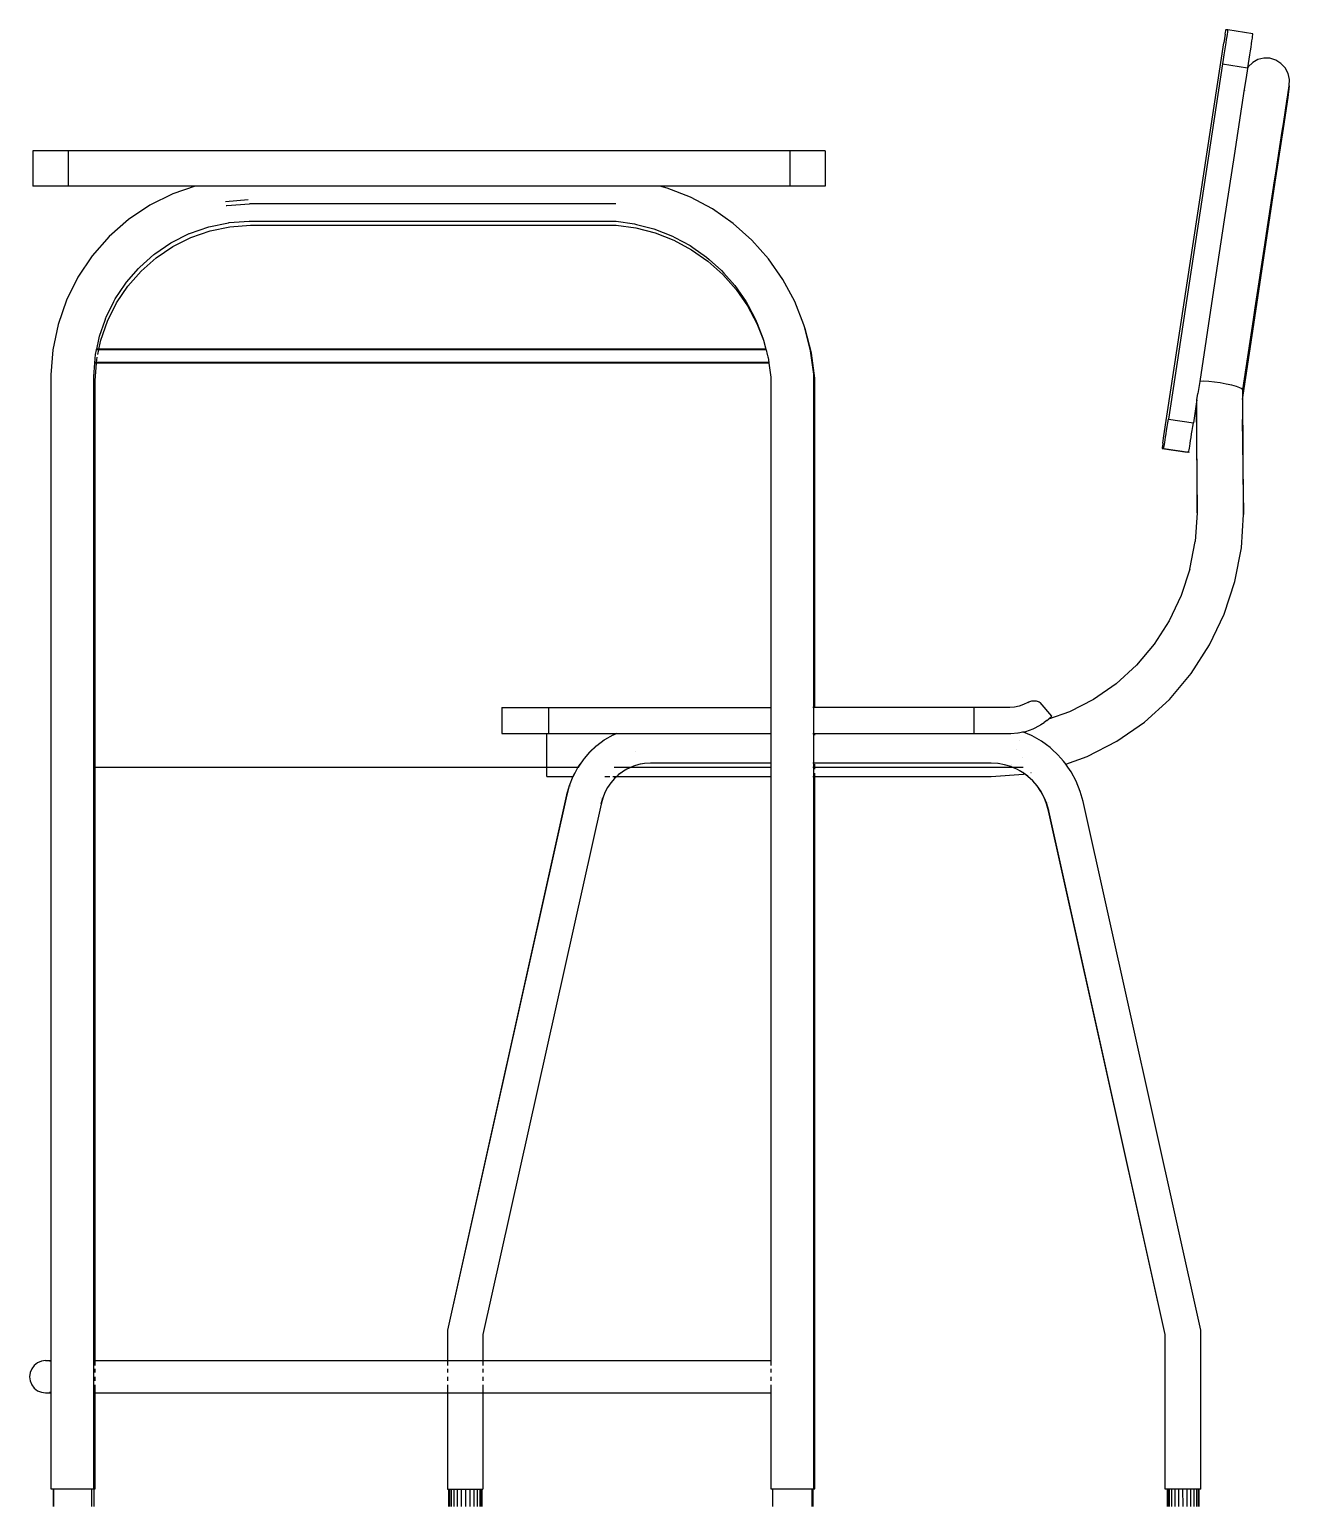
# Model space of a CAD drawing. Header units: metres. Extents: x 258817 to 259192, y 1878716 to 1878911.
# Drawn here: x 259072.182 to 259072.898, y 1878841.443 to 1878842.282 of the extents above; entities that cross this region are included whole.
import ezdxf

# ---------------------------------------------------------------- set-up
doc = ezdxf.new("R2010")
doc.units = ezdxf.units.M
doc.header["$MEASUREMENT"] = 0
doc.layers.add('Vistas', color=7, linetype='Continuous')

# ---------------------------------------------------------------- blocks, each defined once
blk = doc.blocks.new('silas')
for p, q in [((259022.86118, 1878842.27929), (259022.8604, 1878842.27428)), ((259022.86118, 1878842.27929), (259022.86136, 1878842.28041)), ((259022.86136, 1878842.28041), (259022.86149, 1878842.28123)), ((259022.86173, 1878842.2762), (259022.86144, 1878842.27428)), ((259022.86149, 1878842.28123), (259022.86157, 1878842.28173)), ((259022.86157, 1878842.28173), (259022.86161, 1878842.2819)), ((259022.86161, 1878842.2819), (259022.86256, 1878842.2819)), ((259022.86198, 1878842.27788), (259022.86173, 1878842.2762)), ((259022.86219, 1878842.27929), (259022.86198, 1878842.27788)), ((259022.86235, 1878842.28042), (259022.86219, 1878842.27929)), ((259022.86247, 1878842.28124), (259022.86235, 1878842.28042)), ((259022.86254, 1878842.28173), (259022.86247, 1878842.28124)), ((259022.86256, 1878842.2819), (259022.86254, 1878842.28173)), ((259022.86256, 1878842.2819), (259022.87673, 1878842.27957)), ((259022.87614, 1878842.27555), (259022.87589, 1878842.27387)), ((259022.87635, 1878842.27696), (259022.87614, 1878842.27555)), ((259022.87652, 1878842.27809), (259022.87635, 1878842.27696)), ((259022.87664, 1878842.27891), (259022.87652, 1878842.27809)), ((259022.87671, 1878842.2794), (259022.87664, 1878842.27891)), ((259022.87673, 1878842.27957), (259022.87671, 1878842.2794)), ((259022.82633, 1878842.05119), (259022.8604, 1878842.27428)), ((259022.86041, 1878842.26746), (259022.86003, 1878842.26497)), ((259022.86077, 1878842.26988), (259022.86041, 1878842.26746)), ((259022.86112, 1878842.27216), (259022.86077, 1878842.26988)), ((259022.86144, 1878842.27428), (259022.86112, 1878842.27216)), ((259022.87494, 1878842.26755), (259022.87457, 1878842.26513)), ((259022.87529, 1878842.26983), (259022.87494, 1878842.26755)), ((259022.87561, 1878842.27195), (259022.87529, 1878842.26983)), ((259022.87589, 1878842.27387), (259022.87561, 1878842.27195)), ((259022.85964, 1878842.26242), (259022.82882, 1878842.06058)), ((259022.86003, 1878842.26497), (259022.85964, 1878842.26242)), ((259022.85964, 1878842.26242), (259022.87381, 1878842.26009)), ((259022.87377, 1878842.25983), (259022.87298, 1878842.25471)), ((259022.87424, 1878842.26064), (259022.87377, 1878842.25983)), ((259022.87381, 1878842.26009), (259022.87377, 1878842.25983)), ((259022.87419, 1878842.26264), (259022.87381, 1878842.26009)), ((259022.87457, 1878842.26513), (259022.87419, 1878842.26264)), ((259022.87673, 1878842.26311), (259022.87424, 1878842.26064)), ((259022.87975, 1878842.26483), (259022.87673, 1878842.26311)), ((259022.8831, 1878842.26567), (259022.87975, 1878842.26483)), ((259022.88654, 1878842.26558), (259022.8831, 1878842.26567)), ((259022.88984, 1878842.26457), (259022.88654, 1878842.26558)), ((259022.89279, 1878842.2627), (259022.88984, 1878842.26457)), ((259022.89516, 1878842.2601), (259022.89279, 1878842.2627)), ((259022.89682, 1878842.25695), (259022.89516, 1878842.2601)), ((259022.87298, 1878842.25471), (259022.87197, 1878842.24809)), ((259022.89755, 1878842.24987), (259022.89662, 1878842.24336)), ((259022.89673, 1878842.24479), (259022.89755, 1878842.24987)), ((259022.89763, 1878842.25346), (259022.89682, 1878842.25695)), ((259022.89755, 1878842.24987), (259022.89763, 1878842.25346)), ((259022.87197, 1878842.24809), (259022.87042, 1878842.23791)), ((259022.87197, 1878842.24809), (259022.87214, 1878842.24736)), ((259022.89662, 1878842.24336), (259022.89398, 1878842.22563)), ((259022.89419, 1878842.2284), (259022.89637, 1878842.24249)), ((259022.89637, 1878842.24249), (259022.89673, 1878842.24479)), ((259022.87042, 1878842.23791), (259022.86622, 1878842.21038)), ((259022.89398, 1878842.22563), (259022.88979, 1878842.1977)), ((259022.89354, 1878842.22415), (259022.89419, 1878842.2284)), ((259022.89009, 1878842.20166), (259022.89354, 1878842.22415)), ((259022.63376, 1878842.21298), (259022.18376, 1878842.21298)), ((259022.18376, 1878842.21298), (259022.18376, 1878842.19298)), ((259022.20376, 1878842.21298), (259022.20376, 1878842.19298)), ((259022.61376, 1878842.21298), (259022.61376, 1878842.19298)), ((259022.63376, 1878842.21298), (259022.63376, 1878842.19298)), ((259022.86622, 1878842.21038), (259022.86062, 1878842.17373)), ((259022.88922, 1878842.19596), (259022.89009, 1878842.20166)), ((259022.63376, 1878842.19298), (259022.18376, 1878842.19298)), ((259022.27592, 1878842.19298), (259022.26331, 1878842.1886)), ((259022.544, 1878842.19189), (259022.53984, 1878842.19298)), ((259022.55728, 1878842.18669), (259022.544, 1878842.19189)), ((259022.88979, 1878842.1977), (259022.88429, 1878842.16119)), ((259022.88466, 1878842.16611), (259022.88922, 1878842.19596)), ((259022.26331, 1878842.1886), (259022.25024, 1878842.18207)), ((259022.29313, 1878842.18428), (259022.30613, 1878842.18528)), ((259022.29388, 1878842.18198), (259022.30688, 1878842.18298)), ((259022.29388, 1878842.18198), (259022.30688, 1878842.18298)), ((259022.51497, 1878842.18298), (259022.30688, 1878842.18298)), ((259022.56985, 1878842.17997), (259022.55728, 1878842.18669)), ((259022.23811, 1878842.17391), (259022.22714, 1878842.16427)), ((259022.25024, 1878842.18207), (259022.23811, 1878842.17391)), ((259022.29347, 1878842.18189), (259022.29388, 1878842.18198)), ((259022.29347, 1878842.18189), (259022.29388, 1878842.18198)), ((259022.58154, 1878842.17182), (259022.56985, 1878842.17997)), ((259022.26254, 1878842.16096), (259022.27261, 1878842.16599)), ((259022.27261, 1878842.16599), (259022.2728, 1878842.16608)), ((259022.2728, 1878842.16608), (259022.28362, 1878842.16985)), ((259022.27355, 1878842.16378), (259022.28438, 1878842.16755)), ((259022.28362, 1878842.16985), (259022.28373, 1878842.16987)), ((259022.28373, 1878842.16987), (259022.29485, 1878842.17219)), ((259022.28438, 1878842.16755), (259022.2956, 1878842.16989)), ((259022.29485, 1878842.17219), (259022.29527, 1878842.17222)), ((259022.29527, 1878842.17222), (259022.3066, 1878842.17309)), ((259022.2956, 1878842.16989), (259022.30735, 1878842.17079)), ((259022.3066, 1878842.17309), (259022.51429, 1878842.17309)), ((259022.30735, 1878842.17079), (259022.51504, 1878842.17079)), ((259022.51429, 1878842.17309), (259022.51519, 1878842.17297)), ((259022.51504, 1878842.17079), (259022.52619, 1878842.16924)), ((259022.51519, 1878842.17297), (259022.52544, 1878842.17154)), ((259022.52544, 1878842.17154), (259022.52659, 1878842.17124)), ((259022.52619, 1878842.16924), (259022.5372, 1878842.16637)), ((259022.52659, 1878842.17124), (259022.53645, 1878842.16867)), ((259022.53645, 1878842.16867), (259022.54705, 1878842.16452)), ((259022.5372, 1878842.16637), (259022.5478, 1878842.16222)), ((259022.5922, 1878842.16235), (259022.58154, 1878842.17182)), ((259022.86062, 1878842.17373), (259022.85396, 1878842.1301)), ((259022.88367, 1878842.15959), (259022.88466, 1878842.16611)), ((259022.22714, 1878842.16427), (259022.21749, 1878842.15329)), ((259022.25303, 1878842.15456), (259022.26212, 1878842.16068)), ((259022.25378, 1878842.15226), (259022.26329, 1878842.15866)), ((259022.26212, 1878842.16068), (259022.26254, 1878842.16096)), ((259022.26329, 1878842.15866), (259022.27355, 1878842.16378)), ((259022.54705, 1878842.16452), (259022.54848, 1878842.1637)), ((259022.5478, 1878842.16222), (259022.55784, 1878842.15685)), ((259022.54848, 1878842.1637), (259022.55709, 1878842.15915)), ((259022.55709, 1878842.15915), (259022.5586, 1878842.15809)), ((259022.5586, 1878842.15809), (259022.56642, 1878842.15264)), ((259022.60167, 1878842.15169), (259022.5922, 1878842.16235)), ((259022.88429, 1878842.16119), (259022.8778, 1878842.1182)), ((259022.87822, 1878842.12379), (259022.88367, 1878842.15959)), ((259022.21749, 1878842.15329), (259022.20934, 1878842.14117)), ((259022.24441, 1878842.14699), (259022.25242, 1878842.15403)), ((259022.24517, 1878842.14469), (259022.25378, 1878842.15226)), ((259022.25242, 1878842.15403), (259022.25303, 1878842.15456)), ((259022.55784, 1878842.15685), (259022.56717, 1878842.15034)), ((259022.56642, 1878842.15264), (259022.56793, 1878842.1513)), ((259022.56717, 1878842.15034), (259022.57568, 1878842.14278)), ((259022.56793, 1878842.1513), (259022.57493, 1878842.14508)), ((259022.60982, 1878842.14), (259022.60167, 1878842.15169)), ((259022.20934, 1878842.14117), (259022.20281, 1878842.1281)), ((259022.23685, 1878842.13838), (259022.24369, 1878842.14617)), ((259022.2376, 1878842.13608), (259022.24517, 1878842.14469)), ((259022.24369, 1878842.14617), (259022.24441, 1878842.14699)), ((259022.57493, 1878842.14508), (259022.57636, 1878842.14347)), ((259022.57568, 1878842.14278), (259022.58324, 1878842.13427)), ((259022.57636, 1878842.14347), (259022.58249, 1878842.13657)), ((259022.23045, 1878842.12887), (259022.23608, 1878842.13725)), ((259022.2312, 1878842.12657), (259022.2376, 1878842.13608)), ((259022.23608, 1878842.13725), (259022.23685, 1878842.13838)), ((259022.58249, 1878842.13657), (259022.589, 1878842.12724)), ((259022.58324, 1878842.13427), (259022.58975, 1878842.12494)), ((259022.61654, 1878842.12743), (259022.60982, 1878842.14)), ((259022.20281, 1878842.1281), (259022.19802, 1878842.1143)), ((259022.22532, 1878842.11861), (259022.22973, 1878842.12743)), ((259022.22608, 1878842.11631), (259022.2312, 1878842.12657)), ((259022.22973, 1878842.12743), (259022.23045, 1878842.12887)), ((259022.589, 1878842.12724), (259022.5901, 1878842.12515)), ((259022.58975, 1878842.12494), (259022.59512, 1878842.1149)), ((259022.5901, 1878842.12515), (259022.59436, 1878842.1172)), ((259022.62174, 1878842.11416), (259022.61654, 1878842.12743)), ((259022.85396, 1878842.1301), (259022.84662, 1878842.08202)), ((259022.8772, 1878842.11711), (259022.87822, 1878842.12379)), ((259022.22156, 1878842.10778), (259022.22472, 1878842.11688)), ((259022.22231, 1878842.10548), (259022.22608, 1878842.11631)), ((259022.22472, 1878842.11688), (259022.22515, 1878842.11812)), ((259022.22515, 1878842.11812), (259022.22532, 1878842.11861)), ((259022.59436, 1878842.1172), (259022.59524, 1878842.11496)), ((259022.87113, 1878842.07716), (259022.8772, 1878842.11711)), ((259022.8778, 1878842.1182), (259022.87115, 1878842.07428)), ((259022.19802, 1878842.1143), (259022.19503, 1878842.1)), ((259022.22115, 1878842.10581), (259022.22156, 1878842.10778)), ((259022.59512, 1878842.1149), (259022.59881, 1878842.10546)), ((259022.59524, 1878842.11496), (259022.59852, 1878842.1066)), ((259022.62204, 1878842.11301), (259022.62174, 1878842.11416)), ((259022.62249, 1878842.11186), (259022.62204, 1878842.11301)), ((259022.62534, 1878842.10036), (259022.62204, 1878842.11301)), ((259022.62609, 1878842.09806), (259022.62249, 1878842.11186)), ((259022.19503, 1878842.1), (259022.19394, 1878842.08575)), ((259022.21938, 1878842.09732), (259022.21993, 1878842.09996)), ((259022.60025, 1878842.09996), (259022.21951, 1878842.09996)), ((259022.60013, 1878842.10042), (259022.2196, 1878842.10042)), ((259022.21993, 1878842.09996), (259022.22003, 1878842.10042)), ((259022.22003, 1878842.10042), (259022.22115, 1878842.10581)), ((259022.22061, 1878842.09732), (259022.22116, 1878842.09996)), ((259022.22116, 1878842.09996), (259022.22126, 1878842.10042)), ((259022.22126, 1878842.10042), (259022.22231, 1878842.10548)), ((259022.59852, 1878842.1066), (259022.59881, 1878842.10546)), ((259022.59881, 1878842.10546), (259022.60013, 1878842.10042)), ((259022.60013, 1878842.10042), (259022.60025, 1878842.09996)), ((259022.60025, 1878842.09996), (259022.60094, 1878842.09732)), ((259022.62569, 1878842.09798), (259022.62534, 1878842.10036)), ((259022.21832, 1878842.08481), (259022.2189, 1878842.09238)), ((259022.2189, 1878842.09238), (259022.21894, 1878842.09285)), ((259022.60184, 1878842.09238), (259022.2189, 1878842.09238)), ((259022.21894, 1878842.09285), (259022.21905, 1878842.09439)), ((259022.60177, 1878842.09285), (259022.21894, 1878842.09285)), ((259022.21905, 1878842.09439), (259022.21917, 1878842.09586)), ((259022.21907, 1878842.08251), (259022.21983, 1878842.09238)), ((259022.21917, 1878842.09586), (259022.21922, 1878842.09656)), ((259022.21922, 1878842.09656), (259022.21928, 1878842.09685)), ((259022.21928, 1878842.09685), (259022.21938, 1878842.09732)), ((259022.21983, 1878842.09238), (259022.21986, 1878842.09285)), ((259022.21986, 1878842.09285), (259022.21997, 1878842.09426)), ((259022.21997, 1878842.09426), (259022.22031, 1878842.09586)), ((259022.60094, 1878842.09732), (259022.60106, 1878842.09685)), ((259022.60106, 1878842.09685), (259022.60132, 1878842.09586)), ((259022.60132, 1878842.09586), (259022.60139, 1878842.09559)), ((259022.60139, 1878842.09559), (259022.60177, 1878842.09285)), ((259022.60177, 1878842.09285), (259022.60184, 1878842.09238)), ((259022.60184, 1878842.09238), (259022.60294, 1878842.08444)), ((259022.62732, 1878842.08612), (259022.62569, 1878842.09798)), ((259022.62807, 1878842.08382), (259022.62609, 1878842.09806)), ((259022.19394, 1878842.08575), (259022.19394, 1878841.45298)), ((259022.21832, 1878841.45298), (259022.21832, 1878842.08481)), ((259022.21907, 1878841.52313), (259022.21907, 1878842.08251)), ((259022.60294, 1878842.08444), (259022.60294, 1878841.52313)), ((259022.62732, 1878841.45298), (259022.62732, 1878842.08612)), ((259022.62807, 1878841.89685), (259022.62807, 1878842.08382)), ((259022.84662, 1878842.08202), (259022.84556, 1878842.07512)), ((259022.84692, 1878842.08207), (259022.84662, 1878842.08202)), ((259022.84904, 1878842.08212), (259022.84692, 1878842.08207)), ((259022.85178, 1878842.08198), (259022.84904, 1878842.08212)), ((259022.85495, 1878842.08165), (259022.85178, 1878842.08198)), ((259022.85833, 1878842.08116), (259022.85495, 1878842.08165)), ((259022.84501, 1878842.07149), (259022.84556, 1878842.07512)), ((259022.86169, 1878842.08055), (259022.85833, 1878842.08116)), ((259022.86481, 1878842.07985), (259022.86169, 1878842.08055)), ((259022.86748, 1878842.07911), (259022.86481, 1878842.07985)), ((259022.8695, 1878842.07838), (259022.86748, 1878842.07911)), ((259022.87075, 1878842.07772), (259022.8695, 1878842.07838)), ((259022.87113, 1878842.07716), (259022.87075, 1878842.07772)), ((259022.87115, 1878842.07428), (259022.87077, 1878842.0718)), ((259022.87115, 1878842.07428), (259022.87113, 1878842.07716)), ((259022.87151, 1878842.00651), (259022.87115, 1878842.07428)), ((259022.84466, 1878842.06919), (259022.84303, 1878842.05854)), ((259022.84501, 1878842.07149), (259022.84466, 1878842.06919)), ((259022.84466, 1878842.06919), (259022.84512, 1878842.0074)), ((259022.84507, 1878842.06703), (259022.84501, 1878842.07149)), ((259022.84512, 1878842.0074), (259022.84507, 1878842.06703)), ((259022.82816, 1878842.05627), (259022.82849, 1878842.05841)), ((259022.82849, 1878842.05841), (259022.82882, 1878842.06058)), ((259022.82882, 1878842.06058), (259022.84303, 1878842.05854)), ((259022.8427, 1878842.05636), (259022.84303, 1878842.05854)), ((259022.87082, 1878842.0604), (259022.87151, 1878842.00651)), ((259022.82569, 1878842.04692), (259022.82633, 1878842.05119)), ((259022.82678, 1878842.04736), (259022.82701, 1878842.0488)), ((259022.82701, 1878842.0488), (259022.82726, 1878842.05044)), ((259022.82726, 1878842.05044), (259022.82754, 1878842.05225)), ((259022.82754, 1878842.05225), (259022.82784, 1878842.0542)), ((259022.82784, 1878842.0542), (259022.82816, 1878842.05627)), ((259022.84122, 1878842.04676), (259022.84147, 1878842.04839)), ((259022.84147, 1878842.04839), (259022.84175, 1878842.05021)), ((259022.84175, 1878842.05021), (259022.84205, 1878842.05216)), ((259022.84205, 1878842.05216), (259022.84237, 1878842.05423)), ((259022.84237, 1878842.05423), (259022.8427, 1878842.05636)), ((259022.82527, 1878842.04404), (259022.82525, 1878842.04391)), ((259022.82623, 1878842.04392), (259022.82525, 1878842.04391)), ((259022.82525, 1878842.04391), (259022.83946, 1878842.04187)), ((259022.82532, 1878842.04441), (259022.82527, 1878842.04404)), ((259022.82541, 1878842.04502), (259022.82532, 1878842.04441)), ((259022.82569, 1878842.04692), (259022.82541, 1878842.04502)), ((259022.82623, 1878842.04392), (259022.82626, 1878842.04406)), ((259022.82623, 1878842.04392), (259022.84044, 1878842.04187)), ((259022.82626, 1878842.04406), (259022.82633, 1878842.04448)), ((259022.82633, 1878842.04448), (259022.82644, 1878842.04519)), ((259022.82644, 1878842.04519), (259022.82659, 1878842.04615)), ((259022.82659, 1878842.04615), (259022.82678, 1878842.04736)), ((259022.83938, 1878842.04158), (259022.83943, 1878842.04187)), ((259022.84044, 1878842.04187), (259022.83946, 1878842.04187)), ((259022.84044, 1878842.04187), (259022.84039, 1878842.04159)), ((259022.84044, 1878842.04187), (259022.84047, 1878842.04202)), ((259022.84049, 1878842.04187), (259022.84044, 1878842.04159)), ((259022.84049, 1878842.04187), (259022.84044, 1878842.04159)), ((259022.84047, 1878842.04202), (259022.84054, 1878842.04244)), ((259022.84054, 1878842.04244), (259022.84065, 1878842.04314)), ((259022.84065, 1878842.04314), (259022.84081, 1878842.04411)), ((259022.84081, 1878842.04411), (259022.841, 1878842.04532)), ((259022.841, 1878842.04532), (259022.84122, 1878842.04676)), ((259022.84512, 1878842.0074), (259022.84408, 1878841.99105)), ((259022.87031, 1878841.98747), (259022.87151, 1878842.00651)), ((259022.84109, 1878841.97542), (259022.84408, 1878841.99105)), ((259022.86664, 1878841.96831), (259022.87031, 1878841.98747)), ((259022.84109, 1878841.97542), (259022.83615, 1878841.96033)), ((259022.86059, 1878841.94982), (259022.86664, 1878841.96831)), ((259022.83615, 1878841.96033), (259022.82936, 1878841.94603)), ((259022.85227, 1878841.93231), (259022.86059, 1878841.94982)), ((259022.82936, 1878841.94603), (259022.82083, 1878841.93278)), ((259022.82083, 1878841.93278), (259022.8107, 1878841.9208)), ((259022.84181, 1878841.91607), (259022.85227, 1878841.93231)), ((259022.8107, 1878841.9208), (259022.79916, 1878841.91029)), ((259022.82941, 1878841.90139), (259022.84181, 1878841.91607)), ((259022.79916, 1878841.91029), (259022.78639, 1878841.90143)), ((259022.74147, 1878841.89703), (259022.73883, 1878841.89685)), ((259022.74407, 1878841.89757), (259022.74147, 1878841.89703)), ((259022.74658, 1878841.89845), (259022.74407, 1878841.89757)), ((259022.74895, 1878841.89967), (259022.74658, 1878841.89845)), ((259022.74895, 1878841.89967), (259022.74949, 1878841.89996)), ((259022.74949, 1878841.89996), (259022.75006, 1878841.90021)), ((259022.75006, 1878841.90021), (259022.75064, 1878841.90041)), ((259022.75064, 1878841.90041), (259022.75124, 1878841.90055)), ((259022.75124, 1878841.90055), (259022.75185, 1878841.90063)), ((259022.75185, 1878841.90063), (259022.75246, 1878841.90066)), ((259022.75246, 1878841.90066), (259022.75307, 1878841.90063)), ((259022.75307, 1878841.90063), (259022.75368, 1878841.90055)), ((259022.75368, 1878841.90055), (259022.75428, 1878841.90041)), ((259022.75428, 1878841.90041), (259022.75486, 1878841.90021)), ((259022.75486, 1878841.90021), (259022.75542, 1878841.89996)), ((259022.75542, 1878841.89996), (259022.75597, 1878841.89967)), ((259022.76254, 1878841.89188), (259022.75597, 1878841.89967)), ((259022.78639, 1878841.90143), (259022.77262, 1878841.89439)), ((259022.81526, 1878841.88851), (259022.82941, 1878841.90139)), ((259022.45022, 1878841.89685), (259022.45022, 1878841.88206)), ((259022.45022, 1878841.89685), (259022.60294, 1878841.89685)), ((259022.47664, 1878841.89685), (259022.47664, 1878841.88206)), ((259022.73883, 1878841.89685), (259022.6269, 1878841.89685)), ((259022.71859, 1878841.88206), (259022.71859, 1878841.89685)), ((259022.75985, 1878841.88943), (259022.75831, 1878841.88837)), ((259022.75985, 1878841.88943), (259022.76066, 1878841.89017)), ((259022.77262, 1878841.89439), (259022.76066, 1878841.89017)), ((259022.76066, 1878841.89017), (259022.76254, 1878841.89188)), ((259022.45022, 1878841.88206), (259022.60294, 1878841.88206)), ((259022.47565, 1878841.85769), (259022.47565, 1878841.88206)), ((259022.51328, 1878841.8811), (259022.50854, 1878841.87838)), ((259022.51321, 1878841.88112), (259022.51317, 1878841.8811)), ((259022.51321, 1878841.88112), (259022.51328, 1878841.8811)), ((259022.51332, 1878841.88112), (259022.51328, 1878841.8811)), ((259022.51541, 1878841.88206), (259022.51332, 1878841.88112)), ((259022.52418, 1878841.8817), (259022.52419, 1878841.88167)), ((259022.6269, 1878841.88206), (259022.7393, 1878841.88206)), ((259022.62807, 1878841.8811), (259022.62807, 1878841.88206)), ((259022.7393, 1878841.88206), (259022.74334, 1878841.88234)), ((259022.74334, 1878841.88234), (259022.7435, 1878841.88237)), ((259022.7435, 1878841.88237), (259022.74621, 1878841.88293)), ((259022.74621, 1878841.88293), (259022.74777, 1878841.88325)), ((259022.74649, 1878841.88281), (259022.74621, 1878841.88293)), ((259022.75103, 1878841.88086), (259022.74649, 1878841.88281)), ((259022.74777, 1878841.88325), (259022.75204, 1878841.88476)), ((259022.75154, 1878841.88064), (259022.75103, 1878841.88086)), ((259022.75545, 1878841.8784), (259022.75154, 1878841.88064)), ((259022.75204, 1878841.88476), (259022.75609, 1878841.88683)), ((259022.75609, 1878841.88683), (259022.75644, 1878841.88707)), ((259022.75644, 1878841.88707), (259022.75831, 1878841.88837)), ((259022.79962, 1878841.87766), (259022.81526, 1878841.88851)), ((259022.50382, 1878841.87496), (259022.49999, 1878841.87142)), ((259022.50393, 1878841.87496), (259022.5001, 1878841.87142)), ((259022.50409, 1878841.87511), (259022.50393, 1878841.87496)), ((259022.50838, 1878841.87826), (259022.50409, 1878841.87511)), ((259022.50854, 1878841.87838), (259022.50838, 1878841.87826)), ((259022.74252, 1878841.87294), (259022.74251, 1878841.87291)), ((259022.74406, 1878841.87792), (259022.74406, 1878841.87795)), ((259022.75677, 1878841.87765), (259022.75545, 1878841.8784)), ((259022.75951, 1878841.87563), (259022.75677, 1878841.87765)), ((259022.76164, 1878841.87407), (259022.75951, 1878841.87563)), ((259022.76211, 1878841.87363), (259022.76164, 1878841.87407)), ((259022.76299, 1878841.87282), (259022.76211, 1878841.87363)), ((259022.76572, 1878841.87029), (259022.76299, 1878841.87282)), ((259022.78274, 1878841.86902), (259022.79962, 1878841.87766)), ((259022.4945, 1878841.86457), (259022.49342, 1878841.86298)), ((259022.49461, 1878841.86457), (259022.49352, 1878841.86298)), ((259022.49637, 1878841.86713), (259022.49461, 1878841.86457)), ((259022.49702, 1878841.86787), (259022.49637, 1878841.86713)), ((259022.50002, 1878841.87135), (259022.49702, 1878841.86787)), ((259022.5001, 1878841.87142), (259022.50002, 1878841.87135)), ((259022.5249, 1878841.86352), (259022.52375, 1878841.86298)), ((259022.525, 1878841.86352), (259022.5249, 1878841.86352)), ((259022.52797, 1878841.86443), (259022.525, 1878841.86352)), ((259022.52636, 1878841.87178), (259022.52636, 1878841.87175)), ((259022.52808, 1878841.86443), (259022.52797, 1878841.86443)), ((259022.52873, 1878841.86457), (259022.52808, 1878841.86443)), ((259022.52884, 1878841.86457), (259022.52873, 1878841.86457)), ((259022.53123, 1878841.86499), (259022.52884, 1878841.86457)), ((259022.5347, 1878841.86519), (259022.53123, 1878841.86499)), ((259022.60294, 1878841.86519), (259022.5347, 1878841.86519)), ((259022.72815, 1878841.86519), (259022.6269, 1878841.86519)), ((259022.62807, 1878841.86173), (259022.62807, 1878841.86457)), ((259022.73203, 1878841.86496), (259022.72815, 1878841.86519)), ((259022.73214, 1878841.86496), (259022.73203, 1878841.86496)), ((259022.73569, 1878841.86431), (259022.73214, 1878841.86496)), ((259022.7358, 1878841.86431), (259022.73569, 1878841.86431)), ((259022.73926, 1878841.86325), (259022.7358, 1878841.86431)), ((259022.73968, 1878841.86449), (259022.73967, 1878841.86446)), ((259022.74586, 1878841.86861), (259022.74584, 1878841.86857)), ((259022.7661, 1878841.86995), (259022.76572, 1878841.87029)), ((259022.76777, 1878841.86801), (259022.7661, 1878841.86995)), ((259022.7693, 1878841.86624), (259022.76777, 1878841.86801)), ((259022.77009, 1878841.86533), (259022.7693, 1878841.86624)), ((259022.77023, 1878841.86512), (259022.77009, 1878841.86533)), ((259022.77051, 1878841.86471), (259022.77023, 1878841.86512)), ((259022.77051, 1878841.86471), (259022.78274, 1878841.86902)), ((259022.7717, 1878841.86298), (259022.77051, 1878841.86471)), ((259022.21865, 1878841.86298), (259022.49391, 1878841.86298)), ((259022.47565, 1878841.85769), (259022.49062, 1878841.85769)), ((259022.49045, 1878841.85757), (259022.48835, 1878841.85235)), ((259022.49054, 1878841.85753), (259022.48846, 1878841.85235)), ((259022.49051, 1878841.85769), (259022.49045, 1878841.85757)), ((259022.49151, 1878841.85954), (259022.49051, 1878841.85769)), ((259022.49056, 1878841.85757), (259022.49054, 1878841.85753)), ((259022.49062, 1878841.85769), (259022.49056, 1878841.85757)), ((259022.49161, 1878841.85954), (259022.49062, 1878841.85769)), ((259022.49278, 1878841.86173), (259022.49161, 1878841.85954)), ((259022.4931, 1878841.86252), (259022.49267, 1878841.86173)), ((259022.49318, 1878841.86247), (259022.49278, 1878841.86173)), ((259022.49342, 1878841.86298), (259022.4931, 1878841.86252)), ((259022.49321, 1878841.86252), (259022.49318, 1878841.86247)), ((259022.49352, 1878841.86298), (259022.49321, 1878841.86252)), ((259022.50875, 1878841.85769), (259022.51151, 1878841.85769)), ((259022.51425, 1878841.85652), (259022.51212, 1878841.85405)), ((259022.51313, 1878841.85769), (259022.60294, 1878841.85769)), ((259022.51404, 1878841.86298), (259022.51748, 1878841.86298)), ((259022.5154, 1878841.85769), (259022.5142, 1878841.85658)), ((259022.51551, 1878841.85769), (259022.51425, 1878841.85652)), ((259022.51653, 1878841.85873), (259022.5154, 1878841.85769)), ((259022.51664, 1878841.85873), (259022.51551, 1878841.85769)), ((259022.51764, 1878841.85954), (259022.51653, 1878841.85873)), ((259022.51774, 1878841.85954), (259022.51664, 1878841.85873)), ((259022.51925, 1878841.86065), (259022.51774, 1878841.85954)), ((259022.51784, 1878841.86298), (259022.60294, 1878841.86298)), ((259022.52113, 1878841.86173), (259022.51925, 1878841.86065)), ((259022.52194, 1878841.86225), (259022.52103, 1878841.86173)), ((259022.52205, 1878841.86225), (259022.52113, 1878841.86173)), ((259022.52205, 1878841.86225), (259022.52194, 1878841.86225)), ((259022.52365, 1878841.86298), (259022.52205, 1878841.86225)), ((259022.6269, 1878841.86298), (259022.74313, 1878841.86298)), ((259022.6269, 1878841.85769), (259022.72813, 1878841.85769)), ((259022.62807, 1878841.45298), (259022.62807, 1878841.85954)), ((259022.72813, 1878841.85769), (259022.74647, 1878841.85894)), ((259022.73937, 1878841.86325), (259022.73926, 1878841.86325)), ((259022.73989, 1878841.86298), (259022.73937, 1878841.86325)), ((259022.74078, 1878841.8626), (259022.74, 1878841.86298)), ((259022.74088, 1878841.8626), (259022.74078, 1878841.8626)), ((259022.7428, 1878841.86178), (259022.74088, 1878841.8626)), ((259022.74473, 1878841.86067), (259022.7428, 1878841.86178)), ((259022.74325, 1878841.86298), (259022.74323, 1878841.86294)), ((259022.74336, 1878841.86298), (259022.74596, 1878841.86295)), ((259022.74595, 1878841.85991), (259022.74463, 1878841.86067)), ((259022.74597, 1878841.85996), (259022.74473, 1878841.86067)), ((259022.7471, 1878841.85907), (259022.74595, 1878841.85991)), ((259022.74596, 1878841.86295), (259022.74638, 1878841.86298)), ((259022.74606, 1878841.85991), (259022.74597, 1878841.85996)), ((259022.74719, 1878841.85908), (259022.74606, 1878841.85991)), ((259022.74647, 1878841.85894), (259022.7471, 1878841.85907)), ((259022.7471, 1878841.85907), (259022.74719, 1878841.85908)), ((259022.74898, 1878841.85769), (259022.7471, 1878841.85907)), ((259022.74719, 1878841.85908), (259022.74749, 1878841.85915)), ((259022.74902, 1878841.85774), (259022.74719, 1878841.85908)), ((259022.74749, 1878841.85915), (259022.74757, 1878841.85916)), ((259022.75175, 1878841.85512), (259022.74898, 1878841.85769)), ((259022.74909, 1878841.85769), (259022.74902, 1878841.85774)), ((259022.7518, 1878841.85518), (259022.74909, 1878841.85769)), ((259022.75072, 1878841.85981), (259022.75085, 1878841.85984)), ((259022.75085, 1878841.85984), (259022.75094, 1878841.85986)), ((259022.75423, 1878841.85225), (259022.75175, 1878841.85512)), ((259022.75186, 1878841.85512), (259022.7518, 1878841.85518)), ((259022.75434, 1878841.85225), (259022.75186, 1878841.85512)), ((259022.77355, 1878841.86028), (259022.7717, 1878841.86298)), ((259022.77645, 1878841.85487), (259022.77355, 1878841.86028)), ((259022.48691, 1878841.84719), (259022.4192, 1878841.54308)), ((259022.48701, 1878841.84716), (259022.41931, 1878841.54306)), ((259022.48835, 1878841.85235), (259022.48691, 1878841.84719)), ((259022.48702, 1878841.84719), (259022.48701, 1878841.84716)), ((259022.48845, 1878841.85231), (259022.48702, 1878841.84719)), ((259022.48846, 1878841.85235), (259022.48845, 1878841.85231)), ((259022.48874, 1878841.85224), (259022.48873, 1878841.85221)), ((259022.50871, 1878841.84845), (259022.50748, 1878841.84539)), ((259022.51015, 1878841.85135), (259022.50862, 1878841.84849)), ((259022.51026, 1878841.85135), (259022.50871, 1878841.84845)), ((259022.51019, 1878841.8514), (259022.51015, 1878841.85135)), ((259022.51212, 1878841.85405), (259022.51026, 1878841.85135)), ((259022.75639, 1878841.84911), (259022.75423, 1878841.85225)), ((259022.7565, 1878841.84911), (259022.75434, 1878841.85225)), ((259022.75819, 1878841.84574), (259022.75639, 1878841.84911)), ((259022.7583, 1878841.84574), (259022.7565, 1878841.84911)), ((259022.77875, 1878841.84915), (259022.77645, 1878841.85487)), ((259022.78034, 1878841.84348), (259022.77875, 1878841.84915)), ((259022.50651, 1878841.84192), (259022.43944, 1878841.54069)), ((259022.50621, 1878841.84585), (259022.5062, 1878841.84581)), ((259022.50737, 1878841.84539), (259022.50641, 1878841.84194)), ((259022.50748, 1878841.84539), (259022.50651, 1878841.84192)), ((259022.50711, 1878841.84552), (259022.5071, 1878841.84548)), ((259022.50738, 1878841.84542), (259022.50737, 1878841.84539)), ((259022.75962, 1878841.84218), (259022.75819, 1878841.84574)), ((259022.75972, 1878841.84222), (259022.7583, 1878841.84574)), ((259022.76074, 1878841.8382), (259022.75962, 1878841.84218)), ((259022.75973, 1878841.84218), (259022.75972, 1878841.84222)), ((259022.76084, 1878841.83823), (259022.75973, 1878841.84218)), ((259022.7599, 1878841.84225), (259022.75989, 1878841.84228)), ((259022.7608, 1878841.84258), (259022.76079, 1878841.84261)), ((259022.84722, 1878841.54308), (259022.78034, 1878841.84348)), ((259022.82698, 1878841.54069), (259022.76074, 1878841.8382)), ((259022.76085, 1878841.8382), (259022.76084, 1878841.83823)), ((259022.82708, 1878841.54071), (259022.76085, 1878841.8382)), ((259022.4192, 1878841.54308), (259022.4192, 1878841.52313)), ((259022.41931, 1878841.54306), (259022.41931, 1878841.52313)), ((259022.43933, 1878841.54069), (259022.43933, 1878841.52313)), ((259022.43944, 1878841.54069), (259022.43944, 1878841.52313)), ((259022.82698, 1878841.45284), (259022.82698, 1878841.54069)), ((259022.82709, 1878841.45284), (259022.82708, 1878841.54071)), ((259022.84722, 1878841.45284), (259022.84722, 1878841.54308)), ((259022.18305, 1878841.52124), (259022.18214, 1878841.51903)), ((259022.18451, 1878841.52313), (259022.18305, 1878841.52124)), ((259022.18641, 1878841.52459), (259022.18451, 1878841.52313)), ((259022.18861, 1878841.5255), (259022.18641, 1878841.52459)), ((259022.19098, 1878841.52582), (259022.18861, 1878841.5255)), ((259022.19336, 1878841.5255), (259022.19098, 1878841.52582)), ((259022.19098, 1878841.52582), (259022.19435, 1878841.52582)), ((259022.19394, 1878841.52526), (259022.19336, 1878841.5255)), ((259022.19435, 1878841.52509), (259022.19394, 1878841.52526)), ((259022.2179, 1878841.52582), (259022.60294, 1878841.52582)), ((259022.21907, 1878841.51903), (259022.21907, 1878841.52124)), ((259022.4192, 1878841.52124), (259022.4192, 1878841.51903)), ((259022.41931, 1878841.52124), (259022.41931, 1878841.51903)), ((259022.43933, 1878841.52124), (259022.43933, 1878841.51903)), ((259022.43944, 1878841.52124), (259022.43944, 1878841.51903)), ((259022.60294, 1878841.52124), (259022.60294, 1878841.51903)), ((259022.18214, 1878841.51903), (259022.18183, 1878841.51666)), ((259022.18183, 1878841.51666), (259022.18214, 1878841.51429)), ((259022.18214, 1878841.51429), (259022.18305, 1878841.51208)), ((259022.18305, 1878841.51208), (259022.18451, 1878841.51018)), ((259022.21907, 1878841.51429), (259022.21907, 1878841.51666)), ((259022.21907, 1878841.50781), (259022.21907, 1878841.51208)), ((259022.4192, 1878841.51666), (259022.4192, 1878841.51429)), ((259022.4192, 1878841.51208), (259022.4192, 1878841.50781)), ((259022.41931, 1878841.51666), (259022.41931, 1878841.51429)), ((259022.41931, 1878841.51208), (259022.41931, 1878841.50781)), ((259022.43933, 1878841.51666), (259022.43933, 1878841.51429)), ((259022.43933, 1878841.51208), (259022.43933, 1878841.50781)), ((259022.43944, 1878841.51666), (259022.43944, 1878841.51429)), ((259022.43944, 1878841.51208), (259022.43944, 1878841.50781)), ((259022.60294, 1878841.51666), (259022.60294, 1878841.51429)), ((259022.60294, 1878841.51208), (259022.60294, 1878841.50781)), ((259022.18451, 1878841.51018), (259022.18641, 1878841.50873)), ((259022.18641, 1878841.50873), (259022.18861, 1878841.50781)), ((259022.18861, 1878841.50781), (259022.19098, 1878841.5075)), ((259022.19098, 1878841.5075), (259022.19435, 1878841.5075)), ((259022.19336, 1878841.50781), (259022.19394, 1878841.50805)), ((259022.19394, 1878841.50805), (259022.19435, 1878841.50822)), ((259022.2179, 1878841.5075), (259022.60294, 1878841.5075)), ((259022.21907, 1878841.45298), (259022.21907, 1878841.5075)), ((259022.4192, 1878841.5075), (259022.4192, 1878841.45284)), ((259022.41931, 1878841.5075), (259022.41931, 1878841.45284)), ((259022.43933, 1878841.5075), (259022.43933, 1878841.45284)), ((259022.43944, 1878841.5075), (259022.43944, 1878841.45284)), ((259022.60294, 1878841.50776), (259022.60294, 1878841.45298)), ((259022.19394, 1878841.45298), (259022.21907, 1878841.45298)), ((259022.19519, 1878841.45298), (259022.19519, 1878841.44298)), ((259022.19535, 1878841.45298), (259022.19535, 1878841.44298)), ((259022.21707, 1878841.45298), (259022.21707, 1878841.44298)), ((259022.21841, 1878841.45298), (259022.21841, 1878841.44298)), ((259022.4192, 1878841.45284), (259022.43944, 1878841.45284)), ((259022.41988, 1878841.45284), (259022.41988, 1878841.44298)), ((259022.41999, 1878841.45284), (259022.41999, 1878841.44298)), ((259022.42026, 1878841.45284), (259022.42026, 1878841.44298)), ((259022.42037, 1878841.45284), (259022.42037, 1878841.44298)), ((259022.42135, 1878841.45284), (259022.42135, 1878841.44298)), ((259022.42288, 1878841.45284), (259022.42288, 1878841.44298)), ((259022.42486, 1878841.45284), (259022.42486, 1878841.44298)), ((259022.42714, 1878841.45284), (259022.42714, 1878841.44298)), ((259022.42959, 1878841.45284), (259022.42958, 1878841.44298)), ((259022.432, 1878841.45284), (259022.432, 1878841.44298)), ((259022.43424, 1878841.45284), (259022.43424, 1878841.44298)), ((259022.43615, 1878841.45284), (259022.43615, 1878841.44298)), ((259022.4376, 1878841.45284), (259022.4376, 1878841.44298)), ((259022.43849, 1878841.45284), (259022.43849, 1878841.44298)), ((259022.43865, 1878841.45284), (259022.43865, 1878841.44298)), ((259022.43876, 1878841.45284), (259022.43876, 1878841.44298)), ((259022.60294, 1878841.45298), (259022.62807, 1878841.45298)), ((259022.60399, 1878841.45298), (259022.60399, 1878841.44298)), ((259022.62627, 1878841.45298), (259022.62627, 1878841.44298)), ((259022.62675, 1878841.45298), (259022.62675, 1878841.44298)), ((259022.84722, 1878841.45284), (259022.82698, 1878841.45284)), ((259022.82809, 1878841.45284), (259022.82809, 1878841.44298)), ((259022.8282, 1878841.45284), (259022.8282, 1878841.44298)), ((259022.82845, 1878841.45284), (259022.82845, 1878841.44298)), ((259022.8293, 1878841.45284), (259022.8293, 1878841.44298)), ((259022.83068, 1878841.45284), (259022.83068, 1878841.44298)), ((259022.83251, 1878841.45284), (259022.83251, 1878841.44298)), ((259022.83465, 1878841.45284), (259022.83465, 1878841.44298)), ((259022.83693, 1878841.45284), (259022.83696, 1878841.44298)), ((259022.83928, 1878841.45284), (259022.83928, 1878841.44298)), ((259022.84146, 1878841.45284), (259022.84146, 1878841.44298)), ((259022.84335, 1878841.45284), (259022.84335, 1878841.44298)), ((259022.84481, 1878841.45284), (259022.84481, 1878841.44298)), ((259022.84576, 1878841.45284), (259022.84575, 1878841.44298)), ((259022.84611, 1878841.45284), (259022.84611, 1878841.44298))]:
    blk.add_line(p, q)

msp = doc.modelspace()

# ---------------------------------------------------------------- block references
at = {"layer": 'Vistas'}
msp.add_blockref('silas', (50, 0), dxfattribs=at)

doc.saveas('drawing.dxf')
